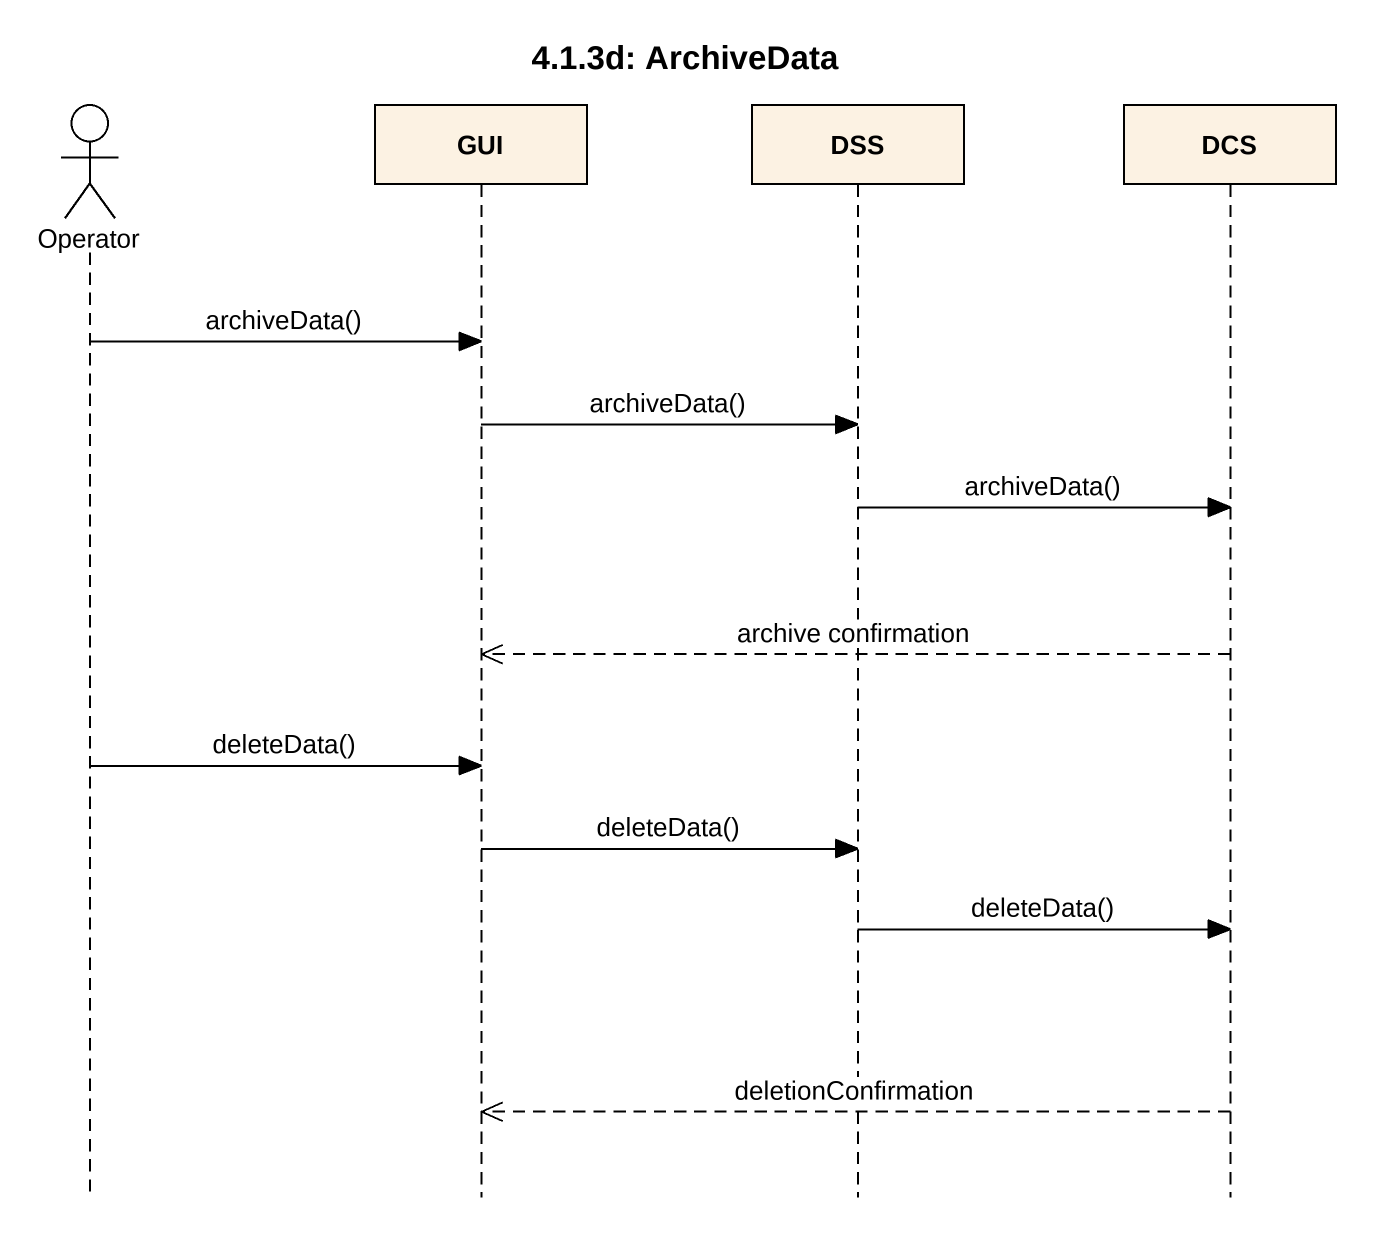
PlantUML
@startuml
title 4.1.3d: ArchiveData
hide footbox
actor Operator
participant GUI
participant DSS
participant DCS

Operator -> GUI : archiveData()
GUI -> DSS : archiveData()
DSS -> DCS : archiveData()
DCS -->> GUI : archive confirmation
Operator -> GUI : deleteData()
GUI -> DSS : deleteData()
DSS -> DCS : deleteData()
DCS -->> GUI : deletionConfirmation
@enduml
